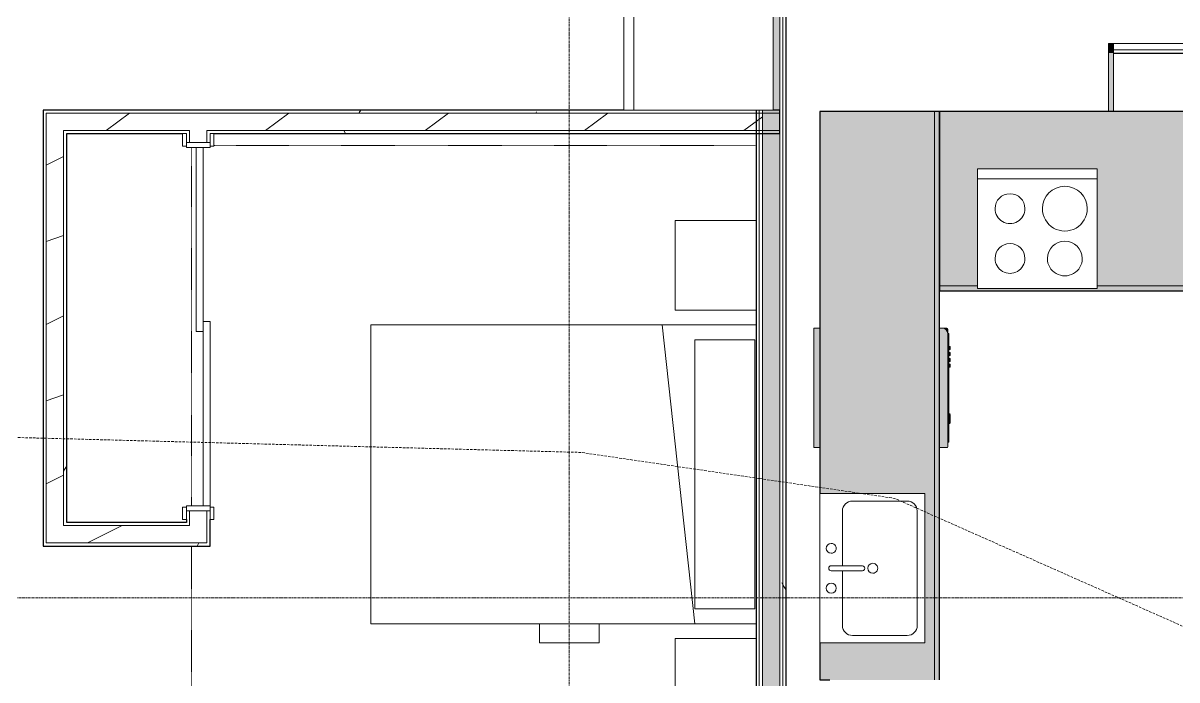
# Model space of a CAD drawing. Header units: inches. Extents: x -10205 to 13964, y -460 to 30702.
# Drawn here: x -2600.8 to -2369.3, y 10536.1 to 10668 of the extents above; entities that cross this region are included whole.
import ezdxf

# ---------------------------------------------------------------- set-up
doc = ezdxf.new("R2010")
doc.units = ezdxf.units.IN
doc.header["$MEASUREMENT"] = 0
for name, pattern in [('Dash 1_16_', [0.125, 0.0625, -0.0625]), ('Grid Line 1_2_', [0.875, 0.5, -0.125, 0.125, -0.125]), ('IMPORT-DASHED _2_', [0.75, 0.5, -0.25])]:
    doc.linetypes.add(name, pattern=pattern)
for name, color, linetype, lineweight in [('0-1', 7, 'Continuous', 5), ('0-4', 7, 'Continuous', 9), ('00base_6150001_dwg', 147, 'Continuous', 13), ('A-DOOR-3', 7, 'Continuous', 9), ('A-DOOR-4', 250, 'Continuous', 13), ('A-DOOR-FRAM-2', 250, 'Continuous', 13), ('A-WALL', 113, 'Continuous', 9), ('A-WALL-5', 130, 'Continuous', 25), ('A-WALL-6', 7, 'Continuous', 9), ('A-WALL-PATT-3', 7, 'Continuous', 9), ('A-WALL-PATT-4', 8, 'Continuous', 9), ('A-WALL-PATT-5', 111, 'Continuous', 9), ('E_TOPO_DTM_Contours_Major', 147, 'IMPORT-DASHED _2_', 13), ('I-FURN-1', 254, 'Continuous', 9), ('I-FURN-3', 7, 'Continuous', 9), ('I-FURN-HDLN-2', 254, 'Dash 1_16_', 9), ('I-WALL-2', 2, 'Continuous', 25), ('P-SANR-FIXT-5', 7, 'Continuous', 9), ('Q-CASE-2', 254, 'Continuous', 9), ('Q-CASE-5', 130, 'Continuous', 25), ('Q-CASE-6', 7, 'Continuous', 9), ('Q-SPCQ-2', 8, 'Continuous', 9), ('Q-SPCQ-3', 7, 'Continuous', 9), ('S-COLS', 52, 'Continuous', 9), ('S-GRID-1', 1, 'Grid Line 1_2_', 9)]:
    doc.layers.add(name, color=color, linetype=linetype, lineweight=lineweight)
pattern_1 = [(0, (0, 0), (61.44, 15.36), [2.534, -43.546, 2.534, -43.546, -245.76]), (0, (0, 0), (61.44, 15.36), [-92.16, 2.534, -89.626, 2.534, -43.546, -107.52]), (0, (0, 0), (61.44, 15.36), [-230.4, 2.534, -28.186, 2.534, -74.266]), (120, (23.04, 7.68), (-44.02215, 45.5286), [2.534, -43.546, 2.534, -43.546, -245.76]), (120, (23.04, 7.68), (-44.02215, 45.5286), [-92.16, 2.534, -89.626, 2.534, -43.546, -107.52]), (120, (23.04, 7.68), (-44.02215, 45.5286), [-230.4, 2.534, -28.186, 2.534, -74.266]), (240, (30.72, 38.4), (-17.41785, -60.8886), [2.534, -43.546, 2.534, -43.546, -245.76]), (240, (30.72, 38.4), (-17.41785, -60.8886), [-92.16, 2.534, -89.626, 2.534, -43.546, -107.52]), (240, (30.72, 38.4), (-17.41785, -60.8886), [-230.4, 2.534, -28.186, 2.534, -74.266])]
pattern_2 = [(216.87, (12.795, 31.987), (95.9612857, 63.9749714), [15.994, -143.942]), (206.565, (31.987, 22.391), (-31.986981, -31.986924), [35.763, -35.763]), (198.435, (31.987, 6.397), (-63.974746, -31.987128), [20.231, -80.922])]

# ---------------------------------------------------------------- blocks, each defined once
blk = doc.blocks.new('FOLDING_SLIDING CLOSET - 72_ x 80_-1372885-SITE PLAN - CAD FILE')
at = {"layer": 'A-DOOR-3'}
for p, q in [((-38.75, 3.25), (-36.25, 3.25)), ((-38.75, 2.5), (-38.75, 3.25)), ((-36.25, 2.5), (-38.75, 2.5)), ((-36.25, 3.25), (-36.25, 2.5)), ((36.25, 3.25), (38.75, 3.25)), ((36.25, 2.5), (36.25, 3.25)), ((38.75, 2.5), (36.25, 2.5)), ((38.75, 3.25), (38.75, 2.5)), ((-38.75, -2.25), (-36.25, -2.25)), ((-38.75, -3), (-38.75, -2.25)), ((-36.25, -2.25), (-36.25, -3)), ((36.25, -2.25), (38.75, -2.25)), ((36.25, -3), (36.25, -2.25)), ((38.75, -2.25), (38.75, -3)), ((-36.25, -3), (-38.75, -3)), ((38.75, -3), (36.25, -3))]:
    blk.add_line(p, q, dxfattribs=at)
at = {"layer": 'A-DOOR-4'}
for p, q in [((-1, 0.5), (36, 0.5)), ((-1, -0.875), (-1, 0.5)), ((36, 0.5), (36, -0.875)), ((-36, -0.875), (1, -0.875)), ((-36, -2.25), (-36, -0.875)), ((1, -2.25), (-36, -2.25)), ((36, -0.875), (-1, -0.875)), ((1, -0.875), (1, -2.25))]:
    blk.add_line(p, q, dxfattribs=at)
at = {"layer": 'A-DOOR-FRAM-2'}
for p, q in [((-37, 2.5), (-36, 2.5)), ((-37, -2.25), (-37, 2.5)), ((-36, 2.5), (-36, -2.25)), ((36, 2.5), (37, 2.5)), ((36, -2.25), (36, 2.5)), ((37, 2.5), (37, -2.25)), ((-36, -2.25), (-37, -2.25)), ((37, -2.25), (36, -2.25))]:
    blk.add_line(p, q, dxfattribs=at)
blk = doc.blocks.new('OD_CW_Base Cabinet - OD_CW_Base Cabinet-1412030-SITE PLAN - CAD FILE')
at = {"layer": 'Q-CASE-2'}
for points in [[(104.6, -11), (104.6, 24), (0.74, 24), (0.74, -11), (8.36, -11), (8.36, 12.5), (32.36, 12.5), (32.36, -11), (40.89, -11)], [(94.24, -12), (104.6, -12), (104.6, -11), (32.36, -11), (32.36, -11.5), (8.36, -11.5), (8.36, -11), (0.74, -11), (0.74, -12), (53.49, -12)]]:
    blk.add_hatch(color=256, dxfattribs=at).paths.add_polyline_path(points, flags=0)
at = {"layer": 'Q-CASE-5'}
for p, q in [((104.6, 24), (0.74, 24)), ((0.74, 24), (0.74, -12)), ((104.6, -12), (104.6, 24)), ((0.74, -12), (104.6, -12))]:
    blk.add_line(p, q, dxfattribs=at)
at = {"layer": 'Q-CASE-6'}
for p, q in [((0.74, -11), (0.74, 24)), ((0.74, 24), (104.6, 24)), ((104.6, 24), (104.6, -11)), ((0.74, -12), (0.74, -11)), ((0.74, -11), (8.36, -11)), ((8.36, -11), (0.74, -11)), ((32.36, -11), (104.6, -11)), ((104.6, -11), (32.36, -11)), ((104.6, -11), (104.6, -12)), ((104.6, -12), (0.74, -12))]:
    blk.add_line(p, q, dxfattribs=at)
blk = doc.blocks.new('Sink Kitchen-Single - 30_ x 21_-V28-SITE PLAN - CAD FILE')
at = {"layer": 'P-SANR-FIXT-5'}
for p, q in [((-14.38, 10.41), (15.62, 10.41)), ((-14.38, -10.59), (-14.38, 10.41)), ((15.62, 10.41), (15.62, -10.59)), ((-10.88, 8.91), (12.12, 8.91)), ((-12.88, -4.09), (-12.88, 6.91)), ((14.12, 6.91), (14.12, -4.09)), ((0.12, -8.34), (0.12, -2.09)), ((1.12, -8.34), (1.12, -2.09)), ((0.12, -6.09), (-10.88, -6.09)), ((12.12, -6.09), (1.12, -6.09)), ((15.62, -10.59), (-14.38, -10.59))]:
    blk.add_line(p, q, dxfattribs=at)
for centre, radius, start, end in [((-10.88, 6.91), 2, 90, 180), ((12.12, 6.91), 2, 360, 90), ((0.62, 0), 1, 360, 180), ((0.62, 0), 1, 180, 0), ((0.62, -2.09), 0.5, 360, 180), ((-10.88, -4.09), 2, 180, 270), ((12.12, -4.09), 2, 270, 0), ((-3.38, -8.34), 1, 360, 180), ((-3.38, -8.34), 1, 180, 0), ((0.62, -8.34), 0.5, 180, 0), ((4.62, -8.34), 1, 0, 180), ((4.62, -8.34), 1, 180, 0)]:
    blk.add_arc(centre, radius, start, end, dxfattribs=at)
blk = doc.blocks.new('Bar_Stool_6722_1_ - Bar_Stool_6722_1_-1372833-SITE PLAN - CAD FILE')
at = {"layer": 'I-FURN-1'}
for points in [[(1, -0.98), (1, 0), (0, 0), (0, -0.98)], [(16.5, -0.98), (16.5, 0), (16, 0), (16, -0.98)], [(0, -1.78), (1, -1.73), (1, -0.98), (0, -0.98), (0, -1.4)], [(0, -13.66), (1, -13.66), (1, -1.78), (0, -1.78)], [(16.5, -1.78), (16.5, -0.98), (16, -0.98), (16, -1.78)], [(16.5, -13.66), (16.5, -1.78), (16, -1.78), (16, -13.66), (16.13, -13.66)]]:
    blk.add_hatch(color=256, dxfattribs=at).paths.add_polyline_path(points, flags=0)
at = {"layer": 'I-FURN-3'}
for p, q in [((1, 0), (0, 0)), ((0, 0), (0, -0.98)), ((0, -0.98), (1, -0.98)), ((0, -0.98), (0, -1.78)), ((0, -1.78), (1, -1.78)), ((0, -13.66), (0, -1.78)), ((1, -1.24), (1, 0)), ((16, 0), (1, 0)), ((1, -1.91), (1, -1.24)), ((16, -1.24), (1, -1.24)), ((1, -1.91), (16, -1.91)), ((1, -2.03), (1, -1.91)), ((1, -13.66), (1, -2.03)), ((1, -2.03), (16, -2.03)), ((16.5, 0), (16, 0)), ((16, 0), (16, -1.24)), ((16, -0.98), (16.5, -0.98)), ((16, -1.24), (16, -1.91)), ((16, -1.78), (16.5, -1.78)), ((16, -1.91), (16, -2.03)), ((16, -2.03), (16, -13.66)), ((16.5, -0.98), (16.5, 0)), ((16.5, -1.78), (16.5, -0.98)), ((16.5, -1.78), (16.5, -13.66))]:
    blk.add_line(p, q, dxfattribs=at)
blk = doc.blocks.new('Range - 24_ x 24_-1372826-SITE PLAN - CAD FILE')
at = {"layer": 'Q-SPCQ-3'}
for p, q in [((0, 0), (24, 0)), ((0, -24), (0, 0)), ((24, 0), (24, -24)), ((0, -22), (24, -22)), ((24, -24), (0, -24))]:
    blk.add_line(p, q, dxfattribs=at)
for centre, radius, start, end in [((6.5, -6), 3.5, 360, 180), ((17.5, -6), 3, 360, 180), ((6.5, -6), 3.5, 180, 0), ((17.5, -6), 3, 180, 0), ((6.5, -16), 4.5, 360, 180), ((17.5, -16), 3, 360, 180), ((6.5, -16), 4.5, 180, 0), ((17.5, -16), 3, 180, 0)]:
    blk.add_arc(centre, radius, start, end, dxfattribs=at)
blk = doc.blocks.new('OD_CW_Base Cabinet - OD_CW_Base Cabinet-V29-SITE PLAN - CAD FILE')
at = {"layer": 'Q-CASE-2'}
for points in [[(81.68, 24), (38.17, 24), (38.17, 3), (8.17, 3), (8.17, 24), (0.74, 24), (0.74, 1), (114.87, 1), (114.87, 24)], [(81.68, 1), (0.74, 1), (0.74, 0), (114.87, 0), (114.87, 1)]]:
    blk.add_hatch(color=256, dxfattribs=at).paths.add_polyline_path(points, flags=0)
at = {"layer": 'Q-CASE-5'}
for p, q in [((8.17, 24), (0.74, 24)), ((0.74, 24), (0.74, 22)), ((114.87, 24), (38.17, 24)), ((114.87, 0), (114.87, 24)), ((0.74, 0), (114.87, 0))]:
    blk.add_line(p, q, dxfattribs=at)
at = {"layer": 'Q-CASE-6'}
for p, q in [((0.74, 22), (0.74, 24)), ((0.74, 24), (8.17, 24)), ((38.17, 24), (114.87, 24)), ((114.87, 24), (114.87, 1)), ((0.74, 1), (114.87, 1)), ((114.87, 1), (0.74, 1)), ((114.87, 0), (0.74, 0)), ((114.87, 1), (114.87, 0))]:
    blk.add_line(p, q, dxfattribs=at)
blk = doc.blocks.new('Bed-Standard - Queen 60_ x 79_-V105-SITE PLAN - CAD FILE')
at = {"layer": 'I-FURN-3'}
for p, q in [((-19.31, 35.99), (-19.31, -41.3)), ((-16.31, 35.7), (-16.31, 23.7)), ((-16.31, 35.7), (37.69, 35.7)), ((37.69, 35.7), (37.69, 23.7)), ((40.69, -41.3), (40.69, 35.99)), ((40.69, 23.7), (-19.31, 17.13)), ((-16.31, 23.7), (37.69, 23.7)), ((-19.31, -41.3), (40.69, -41.3))]:
    blk.add_line(p, q, dxfattribs=at)
at = {"layer": 'I-FURN-HDLN-2'}
for p, q in [((-55.31, 35.99), (-55.31, -72.83)), ((64.69, -77.3), (64.69, 35.99)), ((-54.95, -77.3), (17.05, -77.3)), ((25.09, -77.3), (64.69, -77.3))]:
    blk.add_line(p, q, dxfattribs=at)
blk = doc.blocks.new('Table-Night Stand - 18_ x 18_ x 24_-V106-SITE PLAN - CAD FILE')
at = {"layer": 'I-FURN-3'}
for p, q in [((0.15, 16.29), (0.15, 0)), ((18.15, 0), (18.15, 16.29)), ((0.15, 0), (18.15, 0))]:
    blk.add_line(p, q, dxfattribs=at)
blk = doc.blocks.new('Dishwasher_15404 - 34_ counter-V112-SITE PLAN - CAD FILE')
at = {"layer": 'Q-SPCQ-2'}
h = blk.add_hatch(color=256, dxfattribs=at)
h.paths.add_polyline_path([(0, 0), (1.25, 0), (1.25, 24), (0, 24)], flags=0)
h.paths.add_polyline_path([(26.68, 0), (26.87, 0.2), (26.87, 22.93), (26.68, 23.53), (26.34, 23.86), (25.8, 24), (25.25, 24), (25.25, 0)], flags=0)
for points in [[(26.87, 22.93), (26.87, 23.8), (26.56, 24), (25.8, 24), (26.34, 23.86), (26.73, 23.46)], [(26.87, 1.09), (27.12, 1.09), (27.12, 22.91), (26.87, 22.91)], [(27.37, 19.69), (27.37, 20.28), (27.12, 20.28), (27.12, 19.69)], [(27.37, 18.51), (27.37, 19.1), (27.12, 19.1), (27.12, 18.51)], [(27.37, 17.33), (27.37, 17.92), (27.12, 17.92), (27.12, 17.33)], [(27.37, 16.15), (27.37, 16.74), (27.12, 16.74), (27.12, 16.15)], [(27.12, 5.81), (27.37, 5.81), (27.37, 6.66), (27.12, 6.66), (27.12, 6.06)], [(27.37, 4.96), (27.37, 5.81), (27.12, 5.81), (27.12, 4.96)]]:
    blk.add_hatch(color=256, dxfattribs=at).paths.add_polyline_path(points, flags=0)
at = {"layer": 'Q-SPCQ-3'}
for p, q in [((0, 24), (0, 0)), ((1.25, 24), (0, 24)), ((25.8, 24), (25.25, 24)), ((26.68, 24), (25.8, 24)), ((26.87, 22.93), (26.87, 23.8)), ((26.87, 0.2), (26.87, 22.93)), ((26.87, 22.91), (27.12, 22.91)), ((27.12, 22.91), (27.12, 1.09)), ((27.37, 20.28), (27.12, 20.28)), ((27.12, 19.69), (27.37, 19.69)), ((27.37, 19.1), (27.12, 19.1)), ((27.37, 19.1), (27.37, 18.51)), ((27.37, 20.28), (27.37, 19.69)), ((27.12, 18.51), (27.37, 18.51)), ((27.37, 17.92), (27.12, 17.92)), ((27.12, 17.33), (27.37, 17.33)), ((27.37, 16.74), (27.12, 16.74)), ((27.37, 17.92), (27.37, 17.33)), ((27.37, 16.74), (27.37, 16.15)), ((27.12, 16.15), (27.37, 16.15)), ((27.37, 6.79), (27.12, 6.79)), ((27.12, 4.82), (27.37, 4.82)), ((27.37, 6.66), (27.37, 5.81)), ((27.37, 5.81), (27.37, 4.96)), ((26.87, 1.09), (27.12, 1.09)), ((0, 0), (1.25, 0)), ((25.25, 0), (26.68, 0))]:
    blk.add_line(p, q, dxfattribs=at)
for centre, radius, start, end in [((25.8, 22.93), 1.07, 360, 90), ((26.68, 23.8), 0.197, 0, 90), ((26.68, 0.2), 0.197, 270, 360), ((26.68, 0.2), 0.197, 285, 345)]:
    blk.add_arc(centre, radius, start, end, dxfattribs=at)
blk = doc.blocks.new('Refrigerator_-_Side-by-Side_6047 - 36_ X 30_-V26-SITE PLAN - CAD FILE')
at = {"layer": 'Q-SPCQ-3'}
for p, q in [((17.87, 14.42), (-17.88, 14.42)), ((-17.88, 14.42), (-17.88, -15.58)), ((17.87, -15.58), (17.87, 14.42)), ((-17.88, -13.58), (-3.13, -13.58)), ((-17.88, -13.58), (-17.88, -15.58)), ((-3.13, -15.58), (-3.13, -13.58)), ((-2.63, -13.58), (17.87, -13.58)), ((-2.63, -13.58), (-2.63, -15.58)), ((17.87, -15.58), (17.87, -13.58)), ((-17.88, -15.58), (17.87, -15.58)), ((-3.13, -15.58), (-17.88, -15.58)), ((17.87, -15.58), (-2.63, -15.58))]:
    blk.add_line(p, q, dxfattribs=at)
blk = doc.blocks.new('1750 Ox - Unit Layouts_rvt-1-SITE PLAN - CAD FILE')
at = {"layer": 'A-WALL-PATT-3'}
h = blk.add_hatch(dxfattribs=at)
h.set_pattern_fill('FP_2', color=256, style=0, pattern_type=2)
h.set_pattern_definition(pattern_1)
h.paths.add_polyline_path([(-2596.8, 10649.93), (-2453.72, 10649.93), (-2453.72, 10650.56), (-2596.8, 10650.56)], flags=0)
h = blk.add_hatch(dxfattribs=at)
h.set_pattern_fill('FP_2', color=256, style=0, pattern_type=2)
h.set_pattern_definition(pattern_1)
h.paths.add_polyline_path([(-2586.48, 10645.81), (-2567.42, 10645.81), (-2567.42, 10646.43), (-2592.67, 10646.43), (-2592.67, 10645.81), (-2592.05, 10645.81)], flags=0)
h.paths.add_polyline_path([(-2471.3, 10645.81), (-2453.72, 10645.81), (-2453.72, 10646.43), (-2563.92, 10646.43), (-2563.92, 10645.81), (-2480.3, 10645.81)], flags=0)
h = blk.add_hatch(dxfattribs=at)
h.set_pattern_fill('FP_2', color=256, style=0, pattern_type=2)
h.set_pattern_definition(pattern_1)
h.paths.add_polyline_path([(-2592.05, 10567.13), (-2592.05, 10645.81), (-2592.67, 10645.81), (-2592.67, 10567.13)], flags=0)
h = blk.add_hatch(dxfattribs=at)
h.set_pattern_fill('FP_2', color=256, style=0, pattern_type=2)
h.set_pattern_definition(pattern_1)
h.paths.add_polyline_path([(-2586.48, 10567.13), (-2568.05, 10567.13), (-2568.05, 10567.76), (-2592.05, 10567.76), (-2592.05, 10567.13)], flags=0)
h = blk.add_hatch(dxfattribs=at)
h.set_pattern_fill('FP_2', color=256, style=0, pattern_type=2)
h.set_pattern_definition(pattern_1)
h.paths.add_polyline_path([(-2563.92, 10563.01), (-2563.92, 10563.63), (-2596.17, 10563.63), (-2596.17, 10563.01), (-2563.98, 10563.01)], flags=0)
at = {"layer": 'A-WALL-PATT-4'}
h = blk.add_hatch(dxfattribs=at)
h.set_pattern_fill('FP_4', color=256, style=0, pattern_type=2)
h.set_pattern_definition(pattern_2)
h.paths.add_polyline_path([(-2596.17, 10646.43), (-2452.47, 10646.43), (-2452.47, 10649.93), (-2596.17, 10649.93)], flags=0)
h = blk.add_hatch(dxfattribs=at)
h.set_pattern_fill('FP_4', color=256, style=0, pattern_type=2)
h.set_pattern_definition(pattern_2)
h.paths.add_polyline_path([(-2596.17, 10563.63), (-2592.67, 10563.63), (-2592.67, 10646.43), (-2596.17, 10646.43), (-2596.17, 10568.53)], flags=0)
h = blk.add_hatch(dxfattribs=at)
h.set_pattern_fill('FP_4', color=256, style=0, pattern_type=2)
h.set_pattern_definition(pattern_2)
h.paths.add_polyline_path([(-2592.05, 10563.63), (-2567.42, 10563.65), (-2567.42, 10567.13), (-2592.67, 10567.13), (-2592.67, 10563.63)], flags=0)
at = {"layer": 'A-WALL-5'}
for p, q in [((-2480.3, 10650.56), (-2596.8, 10650.56)), ((-2596.8, 10650.56), (-2596.8, 10649.93)), ((-2596.8, 10649.93), (-2596.8, 10645.81)), ((-2449.01, 10650.56), (-2450.3, 10650.56)), ((-2449.01, 10645.81), (-2449.01, 10650.56)), ((-2596.8, 10645.81), (-2596.8, 10563.01)), ((-2592.05, 10645.81), (-2568.8, 10645.81)), ((-2592.05, 10567.76), (-2592.05, 10645.81)), ((-2562.55, 10645.81), (-2449.01, 10645.81)), ((-2568.05, 10567.76), (-2592.05, 10567.76)), ((-2568.05, 10568.31), (-2568.05, 10567.76)), ((-2563.3, 10563.01), (-2563.3, 10568.31)), ((-2596.8, 10563.01), (-2596.17, 10563.01)), ((-2596.17, 10563.01), (-2592.05, 10563.01)), ((-2592.05, 10563.01), (-2568.05, 10563.01)), ((-2568.05, 10563.01), (-2563.92, 10563.01)), ((-2563.92, 10563.01), (-2563.3, 10563.01))]:
    blk.add_line(p, q, dxfattribs=at)
at = {"layer": 'A-WALL-6'}
for p, q in [((-2596.17, 10649.93), (-2449.01, 10649.93)), ((-2596.17, 10646.43), (-2596.17, 10649.93)), ((-2596.17, 10645.81), (-2596.17, 10646.43)), ((-2592.67, 10646.43), (-2567.42, 10646.43)), ((-2592.67, 10645.81), (-2592.67, 10646.43)), ((-2567.42, 10645.81), (-2567.42, 10646.43)), ((-2563.92, 10645.81), (-2563.92, 10646.43)), ((-2563.92, 10646.43), (-2449.01, 10646.43)), ((-2596.17, 10563.63), (-2596.17, 10645.81)), ((-2592.67, 10567.13), (-2592.67, 10645.81)), ((-2567.42, 10645.81), (-2567.42, 10644.06)), ((-2563.92, 10645.81), (-2563.92, 10644.06)), ((-2567.42, 10570.06), (-2567.42, 10567.13)), ((-2563.92, 10570.06), (-2563.92, 10563.63)), ((-2592.05, 10567.13), (-2592.67, 10567.13)), ((-2592.05, 10567.13), (-2568.05, 10567.13)), ((-2567.42, 10567.13), (-2568.05, 10567.13)), ((-2592.67, 10563.63), (-2596.17, 10563.63)), ((-2592.05, 10563.63), (-2592.67, 10563.63)), ((-2592.05, 10563.63), (-2568.05, 10563.63)), ((-2567.42, 10563.63), (-2568.05, 10563.63)), ((-2563.92, 10563.63), (-2567.42, 10563.63))]:
    blk.add_line(p, q, dxfattribs=at)
at = {"layer": '0-4'}
for name, p, rotation in [('Refrigerator_-_Side-by-Side_6047 - 36_ X 30_-V26-SITE PLAN - CAD FILE', (-2464.72, 10668.43), 269.9999999999937), ('OD_CW_Base Cabinet - OD_CW_Base Cabinet-V29-SITE PLAN - CAD FILE', (-2416.92, 10535.38), 90.0000000000044), ('FOLDING_SLIDING CLOSET - 72_ x 80_-1372885-SITE PLAN - CAD FILE', (-2565.55, 10607.06), 90.00000000000074), ('Bed-Standard - Queen 60_ x 79_-V105-SITE PLAN - CAD FILE', (-2489.71, 10588.1), 269.9999999999974), ('Range - 24_ x 24_-1372826-SITE PLAN - CAD FILE', (-2385.3, 10614.75), 180), ('Table-Night Stand - 18_ x 18_ x 24_-V106-SITE PLAN - CAD FILE', (-2470.01, 10628.49), 269.9999999999974), ('Sink Kitchen-Single - 30_ x 21_-V28-SITE PLAN - CAD FILE', (-2430.33, 10559.16), 270.0000000000035), ('Table-Night Stand - 18_ x 18_ x 24_-V106-SITE PLAN - CAD FILE', (-2470.01, 10544.56), 269.999999999993)]:
    blk.add_blockref(name, p, dxfattribs=dict(at, rotation=rotation))
for name, p in [('Bar_Stool_6722_1_ - Bar_Stool_6722_1_-1372833-SITE PLAN - CAD FILE', (-2383.04, 10663.91)), ('OD_CW_Base Cabinet - OD_CW_Base Cabinet-1412030-SITE PLAN - CAD FILE', (-2417.66, 10626.25)), ('Dishwasher_15404 - 34_ counter-V112-SITE PLAN - CAD FILE', (-2442.17, 10582.76))]:
    blk.add_blockref(name, p, dxfattribs=at)
blk = doc.blocks.new('Concrete-Rectangular-Column - ONE-V7-SITE PLAN - CAD FILE')
at = {"layer": 'S-COLS'}
for p, q in [((-6, -9), (-6, -5.17)), ((6, -5.17), (6, -9)), ((6, -9), (-6, -9))]:
    blk.add_line(p, q, dxfattribs=at)
blk = doc.blocks.new('00base_6150001_dwg-1748108-SITE PLAN - CAD FILE')
at = {"layer": 'E_TOPO_DTM_Contours_Major', "flags": 128}
blk.add_lwpolyline([(4039185.28, 3366385.9), (4039236.96, 3366428.01), (4039310.9, 3366558.93), (4039395.43, 3366736.38), (4039442.19, 3366832.2), (4039446.28, 3366891.47), (4039444.71, 3366908.7), (4039428.99, 3366916.17), (4039182.95, 3366943.65), (4039155.72, 3366951.08), (4039134.81, 3367123.57), (4039114.98, 3367345.37), (4039112.59, 3367404.33), (4039093.58, 3367523.69), (4039147.89, 3367622.22), (4039070.35, 3367588.6), (4039029.82, 3367668.24), (4039028.05, 3367674.28), (4039029.81, 3367678.89), (4039046.46, 3367729.76), (4039040.27, 3367752.22), (4039030.03, 3367767.88), (4038907.01, 3367865.98), (4039075.96, 3367854.79), (4039101.84, 3367902.83), (4039127.31, 3367949.13), (4039159.64, 3368102.96), (4039186.14, 3368165.4), (4039194.32, 3368228.49), (4039195.79, 3368377.64), (4039196.92, 3368445.63), (4039161.87, 3368522.98), (4039105.56, 3368787.9), (4039092.14, 3368843.69), (4039079.32, 3368875.69), (4039075.05, 3369163.69), (4039051.83, 3369177.47), (4038970.02, 3369207.83), (4038847.44, 3369132.69), (4038832.35, 3369047.15), (4038775.22, 3368938.71), (4038765.94, 3368818.54), (4038732.53, 3368753.8), (4038577.16, 3368486.65), (4038551.79, 3368421.54), (4038549.6, 3368090.19), (4038564.15, 3368078.9), (4038767.6, 3367912.31), (4038600.28, 3367799), (4038536.12, 3367569.15), (4038525.66, 3367547.47), (4038505.55, 3367502.59), (4038473.23, 3367300.54), (4038496.22, 3367175.66), (4038516.6, 3367146.82), (4038631.34, 3366953.1), (4038678.42, 3366918.73), (4038688.37, 3366908.91), (4038766.13, 3366864.55), (4038850.28, 3366866.48), (4038941.27, 3366785.99), (4039043.47, 3366735.87), (4039092.59, 3366522.06), (4039110.92, 3366424.81)], close=True, dxfattribs=at)

msp = doc.modelspace()

# ---------------------------------------------------------------- hatches: boundary and pattern name
at = {"layer": 'A-WALL-PATT-5'}
h = msp.add_hatch(dxfattribs=at)
h.set_pattern_fill('FP_2', color=256, style=0, pattern_type=2)
h.set_pattern_definition(pattern_1)
h.paths.add_polyline_path([(-2452.47, 10247.71), (-2452.54, 10350.59), (-2453.1, 10350.59), (-2453.1, 10247.71)], flags=0)
h.paths.add_polyline_path([(-2452.47, 10390.59), (-2452.54, 10396.79), (-2453.1, 10396.79), (-2453.1, 10390.59), (-2452.54, 10390.59)], flags=0)
h.paths.add_polyline_path([(-2452.54, 10436.79), (-2452.47, 10436.79), (-2452.47, 10450.04), (-2453.1, 10450.04), (-2453.1, 10436.79)], flags=0)
h.paths.add_polyline_path([(-2452.47, 10453.54), (-2452.47, 10518.41), (-2453.1, 10518.41), (-2453.1, 10453.54)], flags=0)
h.paths.add_polyline_path([(-2452.47, 10521.91), (-2452.47, 10646.43), (-2453.1, 10646.43), (-2453.1, 10521.91), (-2452.98, 10521.91)], flags=0)
h.paths.add_polyline_path([(-2452.47, 10649.93), (-2452.47, 10650.56), (-2453.1, 10650.56), (-2453.1, 10649.93), (-2452.76, 10649.93)], flags=0)
h.paths.add_polyline_path([(-2453.1, 10686.31), (-2452.47, 10686.31), (-2452.47, 10815.8), (-2453.1, 10815.8), (-2453.1, 10702.43)], flags=0)
h = msp.add_hatch(dxfattribs=at)
h.set_pattern_fill('FP_5', color=256, style=0, pattern_type=2)
h.set_pattern_definition([(161.57, (0.96, 0.96), (-7.6802237, -0.0009796), [0, -54.643, 6.067, 0]), (18.43, (-0.96, 0.96), (-7.6802237, 0.0009796), [0, -54.643, 6.067, 0]), (108.43, (0.96, 0.96), (3.8382953, -19.2013653), [18.211, -42.499]), (71.57, (-0.96, 0.96), (3.8382953, 19.2013653), [18.211, -42.499])])
h.paths.add_polyline_path([(-2452.47, 10244.21), (-2448.97, 10244.21), (-2448.97, 10350.59), (-2452.47, 10350.59), (-2452.47, 10247.71)], flags=0)
h.paths.add_polyline_path([(-2448.97, 10390.59), (-2448.97, 10396.79), (-2452.47, 10396.79), (-2452.47, 10390.59), (-2449.22, 10390.59)], flags=0)
h.paths.add_polyline_path([(-2450.66, 10436.79), (-2448.97, 10436.79), (-2448.97, 10815.8), (-2452.47, 10815.8), (-2452.47, 10686.31), (-2450.3, 10686.31), (-2450.3, 10650.56), (-2452.47, 10650.56), (-2452.47, 10436.79)], flags=0)
h = msp.add_hatch(dxfattribs=at)
h.set_pattern_fill('FP_2', color=256, style=0, pattern_type=2)
h.set_pattern_definition(pattern_1)
h.paths.add_polyline_path([(-2448.35, 10247.71), (-2448.35, 10350.59), (-2448.97, 10350.59), (-2448.97, 10247.71)], flags=0)
h.paths.add_polyline_path([(-2448.35, 10390.59), (-2448.35, 10391.84), (-2448.97, 10391.84), (-2448.97, 10390.59), (-2448.72, 10390.59)], flags=0)
h.paths.add_polyline_path([(-2448.35, 10395.34), (-2448.35, 10396.79), (-2448.97, 10396.79), (-2448.97, 10395.34), (-2448.72, 10395.34)], flags=0)
h.paths.add_polyline_path([(-2448.97, 10436.79), (-2448.35, 10436.79), (-2448.35, 10815.8), (-2448.97, 10815.8), (-2448.97, 10453.54)], flags=0)
h = msp.add_hatch(dxfattribs=at)
h.set_pattern_fill('FP_2', color=256, style=0, pattern_type=2)
h.set_pattern_definition(pattern_1)
h.paths.add_polyline_path([(-2453.1, 10248.34), (-2453.1, 10350.59), (-2453.72, 10350.59), (-2453.72, 10248.34)], flags=0)
h.paths.add_polyline_path([(-2453.72, 10390.59), (-2453.1, 10390.59), (-2453.1, 10396.79), (-2453.72, 10396.79)], flags=0)
h.paths.add_polyline_path([(-2453.72, 10436.79), (-2453.1, 10436.79), (-2453.1, 10449.41), (-2453.72, 10449.41), (-2453.72, 10448.79)], flags=0)
h.paths.add_polyline_path([(-2453.1, 10454.16), (-2453.1, 10518.41), (-2453.72, 10518.41), (-2453.72, 10454.16)], flags=0)
h.paths.add_polyline_path([(-2453.72, 10521.91), (-2453.1, 10521.91), (-2453.1, 10646.43), (-2453.72, 10646.43), (-2453.72, 10526.41)], flags=0)
h.paths.add_polyline_path([(-2453.72, 10649.93), (-2453.1, 10649.93), (-2453.1, 10650.56), (-2453.72, 10650.56)], flags=0)
h.paths.add_polyline_path([(-2453.32, 10686.31), (-2453.1, 10686.31), (-2453.1, 10815.18), (-2453.72, 10815.18), (-2453.72, 10686.31)], flags=0)
h = msp.add_hatch(dxfattribs=at)
h.set_pattern_fill('FP_2', color=256, style=0, pattern_type=2)
h.set_pattern_definition(pattern_1)
h.paths.add_polyline_path([(-2447.72, 10248.34), (-2447.72, 10350.59), (-2448.35, 10350.59), (-2448.35, 10248.34)], flags=0)
h.paths.add_polyline_path([(-2448.35, 10390.59), (-2447.72, 10390.59), (-2447.72, 10391.21), (-2448.35, 10391.21), (-2448.35, 10390.98)], flags=0)
h.paths.add_polyline_path([(-2448.35, 10395.96), (-2447.72, 10395.96), (-2447.72, 10396.79), (-2448.35, 10396.79), (-2448.35, 10396.59)], flags=0)
h.paths.add_polyline_path([(-2447.72, 10436.79), (-2447.72, 10815.18), (-2448.35, 10815.18), (-2448.35, 10436.79)], flags=0)

# ---------------------------------------------------------------- linework, layer by layer
at = {"layer": 'A-WALL'}
for p, q in [((-2448.97, 10436.79), (-2448.97, 10815.8)), ((-2448.35, 10436.79), (-2448.35, 10815.8)), ((-2453.1, 10454.16), (-2453.1, 10650.56)), ((-2452.47, 10453.54), (-2452.47, 10650.56))]:
    msp.add_line(p, q, dxfattribs=at)
at = {"layer": 'I-WALL-2'}
for p, q in [((-2447.72, 10436.79), (-2447.72, 10815.18)), ((-2453.72, 10650.56), (-2453.72, 10454.79))]:
    msp.add_line(p, q, dxfattribs=at)
at = {"layer": 'S-GRID-1'}
for p, q in [((-2491.22, 9836.18), (-2491.22, 12413.74)), ((-464.45, 10552.59), (-4316.34, 10552.59))]:
    msp.add_line(p, q, dxfattribs=at)

# ---------------------------------------------------------------- block references
at = {"layer": '0-1'}
msp.add_blockref('1750 Ox - Unit Layouts_rvt-1-SITE PLAN - CAD FILE', (0, 0), dxfattribs=at)
at = {"layer": '00base_6150001_dwg', "rotation": 89.04760487178136}
msp.add_blockref('00base_6150001_dwg-1748108-SITE PLAN - CAD FILE', (3298136.14, -4084040.07), dxfattribs=at)
at = {"layer": 'S-COLS'}
msp.add_blockref('Concrete-Rectangular-Column - ONE-V7-SITE PLAN - CAD FILE', (-2491.22, 10552.59), dxfattribs=at)

doc.saveas('drawing.dxf')
